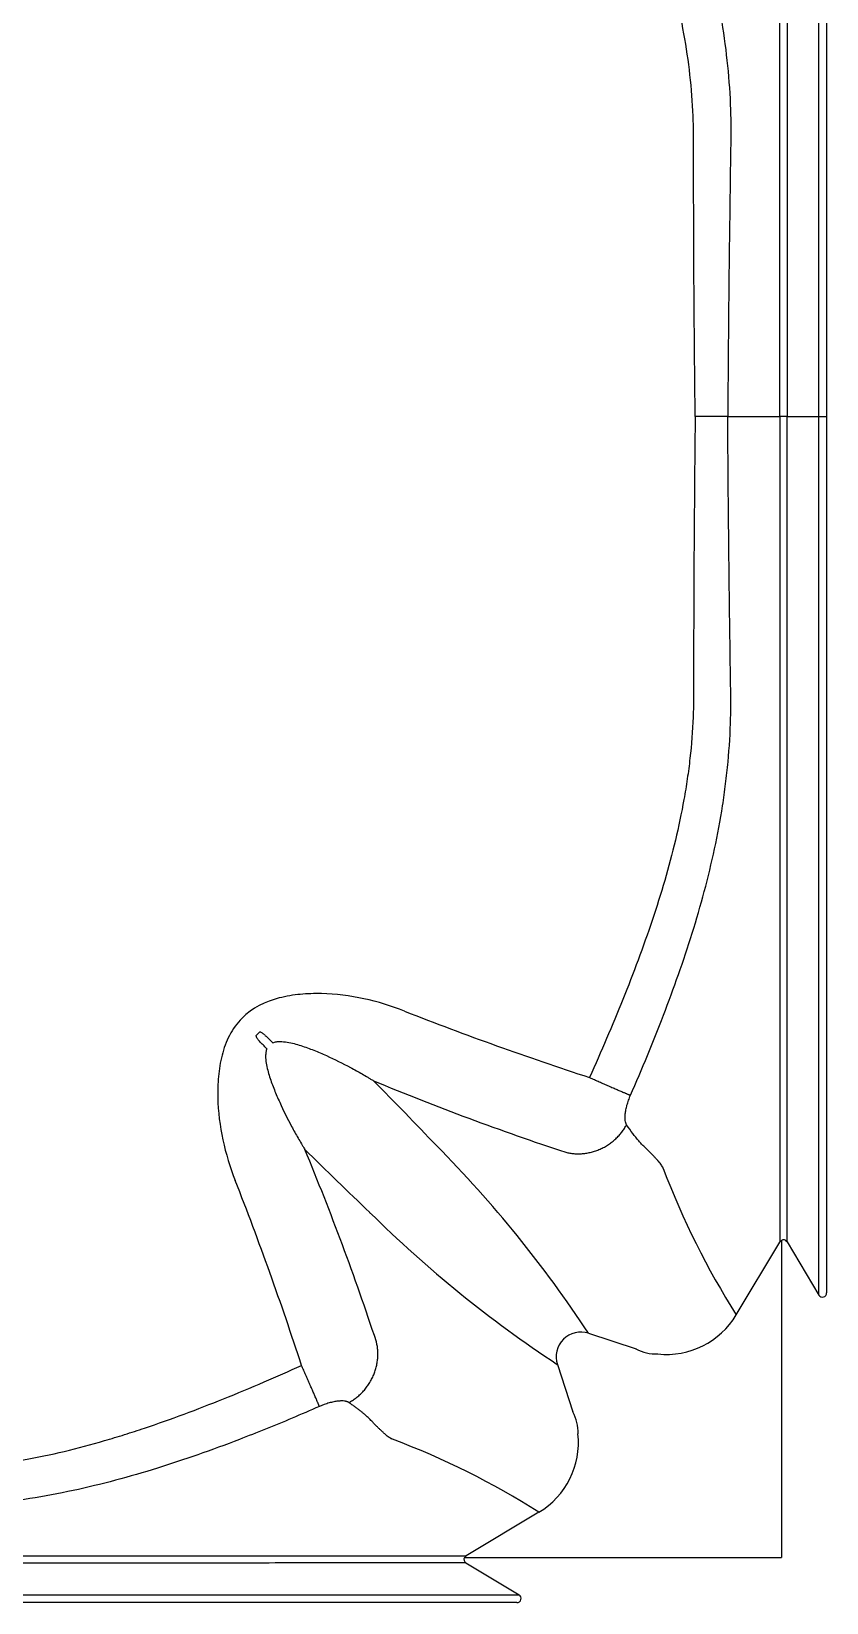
# Model space of a CAD drawing. Header units: millimetres. Extents: x -455371 to 117772, y -78417 to 116564.
# Drawn here: x -37157.6 to -36963.4, y 55726.4 to 56110 of the extents above; entities that cross this region are included whole.
import ezdxf

# ---------------------------------------------------------------- set-up
doc = ezdxf.new("R2010")
doc.units = ezdxf.units.MM
doc.layers.get('0').update_dxf_attribs({"color": 255})
doc.layers.add('Contorno-Cupolex', color=3, linetype='Continuous')
doc.layers.add('quote', color=5, linetype='Continuous', lineweight=15)

# ---------------------------------------------------------------- blocks, each defined once
blk = doc.blocks.new('Cupolex H50')
at = {"layer": 'Contorno-Cupolex', "linetype": 'Continuous'}
for p, q in [((19749.908, 10213.89), (19749.908, 10192.535)), ((19747.5, 10192.535), (19746.707, 10192.535)), ((19747.5, 10192.535), (19748.773, 10192.535)), ((19748.944, 10192.535), (19748.773, 10192.535)), ((19748.944, 10192.535), (19749.723, 10192.535)), ((19749.723, 10192.535), (19749.908, 10192.535)), ((19749.908, 10192.535), (19749.908, 10171.18)), ((19736.013, 10177.459), (19736.085, 10177.531)), ((19747.709, 10170.646), (19748.773, 10172.417)), ((19748.808, 10172.46), (19748.808, 10172.452)), ((19748.808, 10172.452), (19748.808, 10164.735)), ((19748.944, 10172.425), (19749.723, 10171.128)), ((19744.105, 10170.197), (19745.264, 10169.82)), ((19743.347, 10169.438), (19743.723, 10168.28)), ((19742.898, 10165.834), (19741.127, 10164.77)), ((19741.084, 10164.735), (19741.092, 10164.735)), ((19741.092, 10164.735), (19748.808, 10164.735)), ((19741.119, 10164.6), (19742.416, 10163.82)), ((19742.363, 10163.635), (19721.008, 10163.635))]:
    blk.add_line(p, q, dxfattribs=at)
for centre, radius, start, end in [((19769.413, 10254.064), 81.647, 248.60087, 251.96279), ((19794.544, 10236.537), 83.013, 225.3725, 225.55085), ((19677.006, 10118.999), 83.013, 44.44915, 44.6275), ((19666.773, 10104.862), 101.528, 43.51644, 44.7597), ((19764.872, 10239.053), 67.882, 247.47222, 251.6936), ((19674.49, 10148.671), 67.882, 18.3064, 22.52778), ((19823.019, 10261.545), 122.115, 225.3451, 226.37876), ((19719.371, 10153.941), 29.599, 33.3134, 44.728), ((19659.479, 10144.13), 81.647, 18.03721, 21.39913), ((19764.175, 10181.087), 19.498, 200.643, 212.3798), ((19759.649, 10194.23), 29.672, 225.2861, 236.6725), ((19748.859, 10172.365), 0.1, 120.3283, 149.0672), ((19748.858, 10172.374), 0.0994, 30.7422, 120.2295), ((19749.809, 10171.179), 0.0998, 210.9627, 0.7224), ((19746.005, 10171.669), 1.987, 263.9429, 329.0129), ((19743.918, 10169.625), 0.601, 71.8666, 198.1334), ((19745.761, 10170.723), 1.031, 241.1482, 271.9019), ((19742.82, 10167.782), 1.031, 358.098, 28.852), ((19732.568, 10149.593), 19.248, 57.544, 69.4332), ((19741.874, 10167.538), 1.987, 300.9871, 6.0571), ((19741.17, 10164.685), 0.0994, 149.7705, 239.2578), ((19741.178, 10164.684), 0.1, 120.9328, 149.6717), ((19742.364, 10163.735), 0.0998, 269.2777, 59.0372)]:
    blk.add_arc(centre, radius, start, end, dxfattribs=at)
for points, knots in [([(19748.773, 10197.227), (19748.773, 10197.476), (19748.773, 10197.725), (19748.773, 10198.276), (19748.773, 10198.579), (19748.773, 10199.183), (19748.773, 10199.485), (19748.773, 10200.088), (19748.773, 10200.39), (19748.773, 10200.988), (19748.773, 10201.279), (19748.773, 10201.848), (19748.773, 10202.126), (19748.773, 10202.668), (19748.773, 10202.933), (19748.773, 10203.687), (19748.773, 10204.141), (19748.773, 10204.948), (19748.773, 10205.286), (19748.773, 10205.693), (19748.773, 10205.813), (19748.773, 10206.011), (19748.773, 10206.089), (19748.773, 10206.182), (19748.773, 10206.207), (19748.773, 10206.254), (19748.773, 10206.278), (19748.773, 10206.348), (19748.773, 10206.396), (19748.773, 10206.631), (19748.773, 10206.819), (19748.773, 10207.385), (19748.773, 10207.761), (19748.773, 10209.646), (19748.773, 10211.153), (19748.773, 10212.653)], [0.0808693, 0.0808693, 0.0808693, 0.0808693, 0.09375, 0.09375, 0.109375, 0.109375, 0.125, 0.125, 0.140625, 0.140625, 0.15625, 0.15625, 0.171875, 0.171875, 0.1875, 0.1875, 0.21875, 0.21875, 0.25, 0.25, 0.265625, 0.265625, 0.28125, 0.28125, 0.2890625, 0.2890625, 0.296875, 0.296875, 0.3125, 0.3125, 0.375, 0.375, 0.5, 0.5, 1, 1, 1, 1]), ([(19748.944, 10210.731), (19748.944, 10209.866), (19748.944, 10209), (19748.944, 10207.757), (19748.944, 10207.381), (19748.944, 10206.816), (19748.944, 10206.628), (19748.944, 10206.393), (19748.944, 10206.345), (19748.944, 10206.251), (19748.944, 10206.21), (19748.944, 10206.085), (19748.944, 10206.006), (19748.944, 10205.81), (19748.944, 10205.69), (19748.944, 10205.281), (19748.944, 10204.944), (19748.944, 10204.343), (19748.944, 10204.127), (19748.944, 10203.673), (19748.944, 10203.435), (19748.944, 10202.686), (19748.944, 10202.135), (19748.944, 10201.284), (19748.944, 10200.995), (19748.944, 10200.404), (19748.944, 10200.101), (19748.944, 10199.496), (19748.944, 10199.193), (19748.944, 10198.588), (19748.944, 10198.285), (19748.944, 10197.377), (19748.944, 10196.772), (19748.944, 10195.104), (19748.944, 10194.041), (19748.944, 10192.978)], [0.2124485, 0.2124485, 0.2124485, 0.2124485, 0.5, 0.5, 0.625, 0.625, 0.6875, 0.6875, 0.703125, 0.703125, 0.71875, 0.71875, 0.734375, 0.734375, 0.75, 0.75, 0.78125, 0.78125, 0.796875, 0.796875, 0.8125, 0.8125, 0.84375, 0.84375, 0.859375, 0.859375, 0.875, 0.875, 0.890625, 0.890625, 0.90625, 0.90625, 0.9375, 0.9375, 0.9923835, 0.9923835, 0.9923835, 0.9923835]), ([(19745.13, 10209.074), (19745.226, 10208.852), (19745.415, 10208.415), (19745.683, 10207.765), (19745.984, 10207), (19746.307, 10206.125), (19746.754, 10204.783), (19747.123, 10203.419), (19747.385, 10202.017), (19747.519, 10200.951), (19747.572, 10200.056), (19747.576, 10199.431), (19747.571, 10199.077), (19747.562, 10198.553), (19747.552, 10197.768), (19747.533, 10196.369), (19747.514, 10194.625), (19747.505, 10193.229), (19747.5, 10192.535)], [0, 0, 0, 0, 0.042924, 0.084471, 0.124692, 0.188647, 0.249907, 0.375615, 0.438991, 0.50263, 0.566109, 0.597857, 0.613444, 0.628905, 0.690742, 0.752592, 0.876921, 1, 1, 1, 1]), ([(19746.707, 10192.535), (19746.703, 10192.885), (19746.695, 10193.585), (19746.682, 10194.984), (19746.673, 10196.383), (19746.669, 10197.783), (19746.667, 10198.57), (19746.668, 10199.094), (19746.668, 10199.435), (19746.655, 10200.025), (19746.59, 10200.865), (19746.442, 10201.867), (19746.232, 10202.86), (19746.013, 10203.678), (19745.816, 10204.328), (19745.606, 10204.976), (19745.319, 10205.782), (19744.941, 10206.753), (19744.545, 10207.706), (19744.267, 10208.337), (19744.133, 10208.64)], [0, 0, 0, 0, 0.063564, 0.127097, 0.254201, 0.31775, 0.381331, 0.397214, 0.41286, 0.44336, 0.504368, 0.565708, 0.627174, 0.688693, 0.719527, 0.750429, 0.81247, 0.874829, 0.93973, 1, 1, 1, 1]), ([(19749.723, 10199.303), (19749.723, 10199.365), (19749.723, 10199.426), (19749.723, 10199.642), (19749.723, 10199.796), (19749.723, 10200.258), (19749.723, 10200.564), (19749.723, 10201.176), (19749.723, 10201.482), (19749.723, 10202.373), (19749.723, 10202.938), (19749.723, 10203.745), (19749.723, 10204.008), (19749.723, 10204.507), (19749.723, 10204.744), (19749.723, 10205.195), (19749.723, 10205.409), (19749.723, 10205.813), (19749.723, 10206.004), (19749.723, 10206.525), (19749.723, 10206.812), (19749.723, 10207.148), (19749.723, 10207.245), (19749.723, 10207.324), (19749.723, 10207.324), (19749.723, 10207.324)], [0.1140744, 0.1140744, 0.1140744, 0.1140744, 0.1171875, 0.1171875, 0.125, 0.125, 0.140625, 0.140625, 0.15625, 0.15625, 0.1875, 0.1875, 0.203125, 0.203125, 0.21875, 0.21875, 0.234375, 0.234375, 0.25, 0.25, 0.28125, 0.28125, 0.296875, 0.296875, 0.2969026, 0.2969026, 0.2969026, 0.2969026]), ([(19749.723, 10192.535), (19749.723, 10193.771), (19749.723, 10195.007), (19749.723, 10196.861), (19749.723, 10197.479), (19749.723, 10198.406), (19749.723, 10198.716), (19749.723, 10199.118), (19749.723, 10199.21), (19749.723, 10199.303)], [0, 0, 0, 0, 0.0625, 0.0625, 0.09375, 0.09375, 0.109375, 0.109375, 0.1140744, 0.1140744, 0.1140744, 0.1140744]), ([(19748.773, 10192.535), (19748.773, 10193.744), (19748.773, 10194.952), (19748.773, 10196.516), (19748.773, 10196.872), (19748.773, 10197.227)], [0, 0, 0, 0, 0.0625, 0.0625, 0.08086931, 0.08086931, 0.08086931, 0.08086931]), ([(19746.707, 10192.535), (19746.69, 10191.136), (19746.679, 10189.736), (19746.671, 10187.987), (19746.67, 10187.637), (19746.668, 10186.937), (19746.668, 10186.588), (19746.668, 10186.15), (19746.668, 10186.062), (19746.668, 10185.931), (19746.668, 10185.888), (19746.668, 10185.802), (19746.668, 10185.759), (19746.667, 10185.674), (19746.667, 10185.632), (19746.666, 10185.549), (19746.665, 10185.507), (19746.662, 10185.381), (19746.659, 10185.297), (19746.642, 10184.878), (19746.616, 10184.543), (19746.56, 10184.041), (19746.538, 10183.874), (19746.489, 10183.54), (19746.462, 10183.373), (19746.372, 10182.873), (19746.302, 10182.542), (19746.066, 10181.554), (19745.874, 10180.904), (19745.549, 10179.935), (19745.435, 10179.613), (19745.196, 10178.971), (19745.071, 10178.651), (19744.686, 10177.694), (19744.414, 10177.061), (19744.133, 10176.43)], [0, 0, 0, 0, 0.25, 0.25, 0.3125, 0.3125, 0.375, 0.375, 0.390625, 0.390625, 0.398438, 0.398438, 0.40625, 0.40625, 0.414062, 0.414062, 0.421875, 0.421875, 0.4375, 0.4375, 0.5, 0.5, 0.53125, 0.53125, 0.5625, 0.5625, 0.625, 0.625, 0.75, 0.75, 0.8125, 0.8125, 0.875, 0.875, 1, 1, 1, 1]), ([(19745.13, 10175.996), (19745.411, 10176.639), (19745.68, 10177.288), (19746.06, 10178.275), (19746.182, 10178.606), (19746.416, 10179.272), (19746.528, 10179.607), (19746.844, 10180.619), (19747.029, 10181.303), (19747.253, 10182.347), (19747.319, 10182.698), (19747.402, 10183.23), (19747.427, 10183.408), (19747.471, 10183.764), (19747.491, 10183.943), (19747.54, 10184.478), (19747.561, 10184.835), (19747.572, 10185.283), (19747.574, 10185.372), (19747.575, 10185.507), (19747.575, 10185.551), (19747.575, 10185.641), (19747.575, 10185.686), (19747.574, 10185.775), (19747.573, 10185.819), (19747.572, 10185.907), (19747.571, 10185.95), (19747.569, 10186.081), (19747.568, 10186.168), (19747.561, 10186.604), (19747.556, 10186.953), (19747.547, 10187.651), (19747.542, 10187.999), (19747.521, 10189.744), (19747.508, 10191.139), (19747.5, 10192.535)], [0, 0, 0, 0, 0.125, 0.125, 0.1875, 0.1875, 0.25, 0.25, 0.375, 0.375, 0.4375, 0.4375, 0.46875, 0.46875, 0.5, 0.5, 0.5625, 0.5625, 0.578125, 0.578125, 0.585938, 0.585938, 0.59375, 0.59375, 0.601562, 0.601562, 0.609375, 0.609375, 0.625, 0.625, 0.6875, 0.6875, 0.75, 0.75, 1, 1, 1, 1]), ([(19748.773, 10192.535), (19748.773, 10191.326), (19748.773, 10190.118), (19748.773, 10188.552), (19748.773, 10188.195), (19748.773, 10187.838)], [0, 0, 0, 0, 0.0625, 0.0625, 0.0809509, 0.0809509, 0.0809509, 0.0809509]), ([(19749.723, 10184.463), (19749.723, 10184.646), (19749.723, 10184.831), (19749.723, 10185.172), (19749.723, 10185.329), (19749.723, 10185.642), (19749.723, 10185.799), (19749.723, 10186.269), (19749.723, 10186.582), (19749.723, 10187.522), (19749.723, 10188.149), (19749.723, 10190.029), (19749.723, 10191.282), (19749.723, 10192.535)], [0.8657575, 0.8657575, 0.8657575, 0.8657575, 0.875, 0.875, 0.8828125, 0.8828125, 0.890625, 0.890625, 0.90625, 0.90625, 0.9375, 0.9375, 1, 1, 1, 1]), ([(19748.944, 10172.425), (19748.944, 10173.924), (19748.944, 10175.43), (19748.944, 10177.313), (19748.944, 10177.689), (19748.944, 10178.254), (19748.944, 10178.442), (19748.944, 10178.678), (19748.944, 10178.725), (19748.944, 10178.819), (19748.944, 10178.86), (19748.944, 10178.985), (19748.944, 10179.064), (19748.944, 10179.26), (19748.944, 10179.38), (19748.944, 10179.789), (19748.944, 10180.126), (19748.944, 10180.727), (19748.944, 10180.943), (19748.944, 10181.397), (19748.944, 10181.635), (19748.944, 10182.384), (19748.944, 10182.935), (19748.944, 10183.786), (19748.944, 10184.076), (19748.944, 10184.666), (19748.944, 10184.97), (19748.944, 10185.574), (19748.944, 10185.877), (19748.944, 10186.482), (19748.944, 10186.785), (19748.944, 10187.693), (19748.944, 10188.298), (19748.944, 10189.98), (19748.944, 10191.057), (19748.944, 10192.134)], [0, 0, 0, 0, 0.5, 0.5, 0.625, 0.625, 0.6875, 0.6875, 0.703125, 0.703125, 0.71875, 0.71875, 0.734375, 0.734375, 0.75, 0.75, 0.78125, 0.78125, 0.796875, 0.796875, 0.8125, 0.8125, 0.84375, 0.84375, 0.859375, 0.859375, 0.875, 0.875, 0.890625, 0.890625, 0.90625, 0.90625, 0.9375, 0.9375, 0.9930906, 0.9930906, 0.9930906, 0.9930906]), ([(19748.773, 10187.838), (19748.773, 10187.591), (19748.773, 10187.343), (19748.773, 10186.794), (19748.773, 10186.492), (19748.773, 10185.887), (19748.773, 10185.585), (19748.773, 10184.982), (19748.773, 10184.68), (19748.773, 10184.082), (19748.773, 10183.791), (19748.773, 10183.222), (19748.773, 10182.944), (19748.773, 10182.402), (19748.773, 10182.137), (19748.773, 10181.383), (19748.773, 10180.929), (19748.773, 10180.122), (19748.773, 10179.784), (19748.773, 10179.377), (19748.773, 10179.257), (19748.773, 10179.059), (19748.773, 10178.981), (19748.773, 10178.888), (19748.773, 10178.863), (19748.773, 10178.816), (19748.773, 10178.792), (19748.773, 10178.722), (19748.773, 10178.675), (19748.773, 10178.439), (19748.773, 10178.251), (19748.773, 10177.686), (19748.773, 10177.309), (19748.773, 10176.069), (19748.773, 10175.206), (19748.773, 10174.345)], [0.0809509, 0.0809509, 0.0809509, 0.0809509, 0.09375, 0.09375, 0.109375, 0.109375, 0.125, 0.125, 0.140625, 0.140625, 0.15625, 0.15625, 0.171875, 0.171875, 0.1875, 0.1875, 0.21875, 0.21875, 0.25, 0.25, 0.265625, 0.265625, 0.28125, 0.28125, 0.2890625, 0.2890625, 0.296875, 0.296875, 0.3125, 0.3125, 0.375, 0.375, 0.5, 0.5, 0.786222, 0.786222, 0.786222, 0.786222]), ([(19749.723, 10177.495), (19749.723, 10177.51), (19749.723, 10177.525), (19749.723, 10177.565), (19749.723, 10177.588), (19749.723, 10177.644), (19749.723, 10177.677), (19749.723, 10177.786), (19749.723, 10177.876), (19749.723, 10178.089), (19749.723, 10178.214), (19749.723, 10178.495), (19749.723, 10178.65), (19749.723, 10178.989), (19749.723, 10179.173), (19749.723, 10179.569), (19749.723, 10179.783), (19749.723, 10180.459), (19749.723, 10180.951), (19749.723, 10181.751), (19749.723, 10182.03), (19749.723, 10182.6), (19749.723, 10182.89), (19749.723, 10183.48), (19749.723, 10183.78), (19749.723, 10184.21), (19749.723, 10184.336), (19749.723, 10184.463)], [0.6826415, 0.6826415, 0.6826415, 0.6826415, 0.6875, 0.6875, 0.6953125, 0.6953125, 0.703125, 0.703125, 0.71875, 0.71875, 0.734375, 0.734375, 0.75, 0.75, 0.765625, 0.765625, 0.78125, 0.78125, 0.8125, 0.8125, 0.828125, 0.828125, 0.84375, 0.84375, 0.859375, 0.859375, 0.8657575, 0.8657575, 0.8657575, 0.8657575]), ([(19739.624, 10178.046), (19739.3, 10178.175), (19738.97, 10178.276), (19738.296, 10178.42), (19737.949, 10178.465), (19737.429, 10178.477), (19737.256, 10178.472), (19736.91, 10178.44), (19736.737, 10178.411), (19736.234, 10178.281), (19735.91, 10178.126), (19735.538, 10177.753), (19735.438, 10177.612), (19735.276, 10177.302), (19735.218, 10177.138), (19735.131, 10176.803), (19735.103, 10176.629), (19735.071, 10176.284), (19735.066, 10176.112), (19735.079, 10175.596), (19735.123, 10175.25), (19735.268, 10174.573), (19735.368, 10174.242), (19735.497, 10173.92)], [0, 0, 0, 0, 0.125, 0.125, 0.25, 0.25, 0.3125, 0.3125, 0.375, 0.375, 0.5, 0.5, 0.5625, 0.5625, 0.625, 0.625, 0.6875, 0.6875, 0.75, 0.75, 0.875, 0.875, 1, 1, 1, 1]), ([(19736.086, 10177.315), (19736.066, 10177.335), (19736.049, 10177.356), (19736.027, 10177.392), (19736.02, 10177.404), (19736.012, 10177.424), (19736.01, 10177.431), (19736.008, 10177.441), (19736.008, 10177.445), (19736.009, 10177.452), (19736.01, 10177.456), (19736.013, 10177.459)], [0, 0, 0, 0, 0.5, 0.5, 0.75, 0.75, 0.875, 0.875, 0.9375, 0.9375, 1, 1, 1, 1]), ([(19736.228, 10177.458), (19736.209, 10177.477), (19736.187, 10177.494), (19736.152, 10177.516), (19736.14, 10177.523), (19736.12, 10177.531), (19736.113, 10177.533), (19736.102, 10177.535), (19736.099, 10177.535), (19736.091, 10177.534), (19736.088, 10177.533), (19736.085, 10177.531)], [0, 0, 0, 0, 0.5, 0.5, 0.75, 0.75, 0.875, 0.875, 0.9375, 0.9375, 1, 1, 1, 1]), ([(19749.723, 10171.128), (19749.723, 10172.68), (19749.723, 10174.235), (19749.723, 10176.179), (19749.723, 10176.568), (19749.723, 10177.136), (19749.723, 10177.316), (19749.723, 10177.495)], [0, 0, 0, 0, 0.5, 0.5, 0.625, 0.625, 0.6826415, 0.6826415, 0.6826415, 0.6826415]), ([(19736.267, 10177.131), (19736.255, 10177.102), (19736.248, 10177.073), (19736.239, 10177.014), (19736.237, 10176.984), (19736.236, 10176.895), (19736.242, 10176.837), (19736.261, 10176.723), (19736.274, 10176.666), (19736.302, 10176.555), (19736.318, 10176.501), (19736.37, 10176.34), (19736.409, 10176.234), (19736.491, 10176.028), (19736.535, 10175.926), (19736.671, 10175.625), (19736.768, 10175.428), (19736.921, 10175.142), (19736.974, 10175.048), (19737.054, 10174.908), (19737.081, 10174.862), (19737.122, 10174.793), (19737.136, 10174.77), (19737.164, 10174.724), (19737.178, 10174.701), (19737.192, 10174.679)], [0, 0, 0, 0, 0.03125, 0.03125, 0.0625, 0.0625, 0.125, 0.125, 0.1875, 0.1875, 0.25, 0.25, 0.375, 0.375, 0.5, 0.5, 0.75, 0.75, 0.875, 0.875, 0.9375, 0.9375, 0.96875, 0.96875, 1, 1, 1, 1]), ([(19736.412, 10177.277), (19736.441, 10177.288), (19736.47, 10177.296), (19736.53, 10177.305), (19736.56, 10177.307), (19736.648, 10177.307), (19736.706, 10177.301), (19736.82, 10177.282), (19736.877, 10177.27), (19736.988, 10177.241), (19737.042, 10177.225), (19737.204, 10177.173), (19737.309, 10177.135), (19737.516, 10177.052), (19737.618, 10177.008), (19737.919, 10176.872), (19738.115, 10176.775), (19738.402, 10176.622), (19738.496, 10176.57), (19738.636, 10176.489), (19738.682, 10176.462), (19738.751, 10176.421), (19738.774, 10176.407), (19738.819, 10176.379), (19738.842, 10176.366), (19738.865, 10176.351)], [0, 0, 0, 0, 0.03125, 0.03125, 0.0625, 0.0625, 0.125, 0.125, 0.1875, 0.1875, 0.25, 0.25, 0.375, 0.375, 0.5, 0.5, 0.75, 0.75, 0.875, 0.875, 0.9375, 0.9375, 0.96875, 0.96875, 1, 1, 1, 1]), ([(19745.035, 10175.278), (19745.019, 10175.303), (19745.006, 10175.337), (19744.999, 10175.393), (19744.997, 10175.404), (19744.996, 10175.429), (19744.996, 10175.442), (19744.996, 10175.483), (19744.997, 10175.513), (19745.005, 10175.576), (19745.01, 10175.61), (19745.021, 10175.663), (19745.025, 10175.682), (19745.034, 10175.719), (19745.039, 10175.738), (19745.055, 10175.796), (19745.068, 10175.836), (19745.097, 10175.916), (19745.113, 10175.956), (19745.13, 10175.996)], [0, 0, 0, 0, 0.25, 0.25, 0.3125, 0.3125, 0.375, 0.375, 0.5, 0.5, 0.625, 0.625, 0.6875, 0.6875, 0.75, 0.75, 0.875, 0.875, 1, 1, 1, 1]), ([(19745.929, 10174.214), (19745.928, 10174.217), (19745.927, 10174.22), (19745.924, 10174.227), (19745.922, 10174.231), (19745.917, 10174.241), (19745.913, 10174.248), (19745.902, 10174.268), (19745.893, 10174.283), (19745.873, 10174.312), (19745.862, 10174.327), (19745.838, 10174.357), (19745.824, 10174.373), (19745.796, 10174.405), (19745.781, 10174.421), (19745.75, 10174.455), (19745.734, 10174.473), (19745.708, 10174.501), (19745.699, 10174.51), (19745.681, 10174.529), (19745.672, 10174.539), (19745.643, 10174.568), (19745.623, 10174.588), (19745.6, 10174.611), (19745.598, 10174.614), (19745.593, 10174.619), (19745.59, 10174.622), (19745.582, 10174.63), (19745.577, 10174.635), (19745.566, 10174.646), (19745.56, 10174.652), (19745.549, 10174.663), (19745.543, 10174.669), (19745.531, 10174.68), (19745.526, 10174.685), (19745.514, 10174.696), (19745.508, 10174.701), (19745.497, 10174.712), (19745.491, 10174.717), (19745.48, 10174.728), (19745.474, 10174.733), (19745.457, 10174.75), (19745.445, 10174.761), (19745.423, 10174.784), (19745.411, 10174.796), (19745.376, 10174.833), (19745.353, 10174.859), (19745.235, 10174.995), (19745.136, 10175.127), (19745.035, 10175.278)], [0, 0, 0, 0, 0.015625, 0.015625, 0.03125, 0.03125, 0.0625, 0.0625, 0.125, 0.125, 0.1875, 0.1875, 0.25, 0.25, 0.3125, 0.3125, 0.375, 0.375, 0.40625, 0.40625, 0.4375, 0.4375, 0.5, 0.5, 0.507812, 0.507812, 0.515625, 0.515625, 0.53125, 0.53125, 0.546875, 0.546875, 0.5625, 0.5625, 0.578125, 0.578125, 0.59375, 0.59375, 0.609375, 0.609375, 0.625, 0.625, 0.65625, 0.65625, 0.6875, 0.6875, 0.75, 0.75, 1, 1, 1, 1]), ([(19721.008, 10166.837), (19721.358, 10166.841), (19722.058, 10166.849), (19723.457, 10166.861), (19724.857, 10166.87), (19726.256, 10166.875), (19727.044, 10166.876), (19727.567, 10166.875), (19727.909, 10166.875), (19728.498, 10166.888), (19729.338, 10166.954), (19730.34, 10167.101), (19731.333, 10167.311), (19732.152, 10167.53), (19732.801, 10167.727), (19733.449, 10167.938), (19734.255, 10168.224), (19735.226, 10168.602), (19736.18, 10168.998), (19736.81, 10169.277), (19737.113, 10169.411)], [0, 0, 0, 0, 0.063564, 0.127097, 0.254201, 0.31775, 0.381331, 0.397214, 0.41286, 0.44336, 0.504368, 0.565708, 0.627174, 0.688693, 0.719527, 0.750429, 0.81247, 0.874829, 0.93973, 1, 1, 1, 1]), ([(19738.265, 10168.508), (19738.262, 10168.51), (19738.255, 10168.515), (19738.244, 10168.52), (19738.233, 10168.525), (19738.22, 10168.53), (19738.207, 10168.534), (19738.193, 10168.538), (19738.178, 10168.541), (19738.145, 10168.546), (19738.089, 10168.55), (19738, 10168.544), (19737.899, 10168.528), (19737.805, 10168.505), (19737.727, 10168.482), (19737.674, 10168.464), (19737.627, 10168.446), (19737.587, 10168.43), (19737.56, 10168.419), (19737.547, 10168.413)], [0, 0, 0, 0, 0.031543, 0.062759, 0.093676, 0.12432, 0.154721, 0.184907, 0.214908, 0.244754, 0.371276, 0.495222, 0.622346, 0.74714, 0.810652, 0.87359, 0.915985, 0.958061, 1, 1, 1, 1]), ([(19737.547, 10168.413), (19737.325, 10168.317), (19736.888, 10168.128), (19736.238, 10167.861), (19735.474, 10167.559), (19734.599, 10167.236), (19733.256, 10166.79), (19731.892, 10166.421), (19730.491, 10166.158), (19729.424, 10166.025), (19728.529, 10165.971), (19727.904, 10165.967), (19727.55, 10165.973), (19727.026, 10165.981), (19726.242, 10165.992), (19724.843, 10166.01), (19723.098, 10166.029), (19721.703, 10166.039), (19721.008, 10166.044)], [0, 0, 0, 0, 0.042924, 0.084471, 0.124692, 0.188647, 0.249907, 0.375615, 0.438991, 0.50263, 0.566109, 0.597857, 0.613444, 0.628905, 0.690742, 0.752592, 0.876921, 1, 1, 1, 1]), ([(19739.33, 10167.614), (19739.326, 10167.616), (19739.32, 10167.618), (19739.306, 10167.625), (19739.282, 10167.637), (19739.232, 10167.668), (19739.17, 10167.719), (19739.099, 10167.783), (19739.042, 10167.836), (19738.987, 10167.889), (19738.942, 10167.933), (19738.902, 10167.973), (19738.87, 10168.005), (19738.839, 10168.039), (19738.796, 10168.085), (19738.736, 10168.144), (19738.667, 10168.206), (19738.602, 10168.261), (19738.543, 10168.308), (19738.48, 10168.357), (19738.413, 10168.407), (19738.341, 10168.457), (19738.291, 10168.491), (19738.265, 10168.508)], [0, 0, 0, 0, 0.016011, 0.032224, 0.064149, 0.128117, 0.255099, 0.326832, 0.398509, 0.451594, 0.506571, 0.540692, 0.57148, 0.599734, 0.634041, 0.695795, 0.755398, 0.795322, 0.835569, 0.876151, 0.917076, 0.958355, 1, 1, 1, 1]), ([(19725.7, 10164.771), (19725.949, 10164.771), (19726.198, 10164.771), (19726.75, 10164.771), (19727.052, 10164.771), (19727.656, 10164.771), (19727.958, 10164.771), (19728.561, 10164.771), (19728.864, 10164.771), (19729.461, 10164.771), (19729.752, 10164.771), (19730.321, 10164.771), (19730.599, 10164.771), (19731.141, 10164.771), (19731.407, 10164.771), (19732.161, 10164.771), (19732.614, 10164.771), (19733.421, 10164.771), (19733.759, 10164.771), (19734.167, 10164.771), (19734.286, 10164.771), (19734.484, 10164.771), (19734.563, 10164.771), (19734.656, 10164.771), (19734.681, 10164.771), (19734.728, 10164.771), (19734.751, 10164.771), (19734.822, 10164.771), (19734.869, 10164.771), (19735.104, 10164.771), (19735.293, 10164.771), (19735.858, 10164.771), (19736.235, 10164.771), (19738.119, 10164.771), (19739.626, 10164.77), (19741.127, 10164.77)], [0.0808693, 0.0808693, 0.0808693, 0.0808693, 0.09375, 0.09375, 0.109375, 0.109375, 0.125, 0.125, 0.140625, 0.140625, 0.15625, 0.15625, 0.171875, 0.171875, 0.1875, 0.1875, 0.21875, 0.21875, 0.25, 0.25, 0.265625, 0.265625, 0.28125, 0.28125, 0.2890625, 0.2890625, 0.296875, 0.296875, 0.3125, 0.3125, 0.375, 0.375, 0.5, 0.5, 1, 1, 1, 1]), ([(19739.204, 10164.6), (19738.34, 10164.6), (19737.473, 10164.6), (19736.231, 10164.599), (19735.854, 10164.599), (19735.289, 10164.599), (19735.101, 10164.599), (19734.866, 10164.599), (19734.819, 10164.599), (19734.725, 10164.599), (19734.683, 10164.599), (19734.559, 10164.599), (19734.48, 10164.599), (19734.283, 10164.599), (19734.164, 10164.599), (19733.754, 10164.599), (19733.417, 10164.599), (19732.817, 10164.599), (19732.6, 10164.599), (19732.147, 10164.599), (19731.908, 10164.599), (19731.16, 10164.599), (19730.609, 10164.599), (19729.757, 10164.599), (19729.468, 10164.599), (19728.877, 10164.599), (19728.574, 10164.599), (19727.969, 10164.599), (19727.666, 10164.599), (19727.061, 10164.599), (19726.758, 10164.599), (19725.851, 10164.599), (19725.245, 10164.599), (19723.577, 10164.599), (19722.514, 10164.599), (19721.451, 10164.599)], [0.2124485, 0.2124485, 0.2124485, 0.2124485, 0.5, 0.5, 0.625, 0.625, 0.6875, 0.6875, 0.703125, 0.703125, 0.71875, 0.71875, 0.734375, 0.734375, 0.75, 0.75, 0.78125, 0.78125, 0.796875, 0.796875, 0.8125, 0.8125, 0.84375, 0.84375, 0.859375, 0.859375, 0.875, 0.875, 0.890625, 0.890625, 0.90625, 0.90625, 0.9375, 0.9375, 0.9923835, 0.9923835, 0.9923835, 0.9923835]), ([(19727.777, 10163.821), (19727.838, 10163.821), (19727.9, 10163.821), (19728.115, 10163.821), (19728.27, 10163.821), (19728.731, 10163.821), (19729.038, 10163.821), (19729.649, 10163.821), (19729.955, 10163.821), (19730.846, 10163.821), (19731.412, 10163.821), (19732.219, 10163.821), (19732.481, 10163.821), (19732.98, 10163.821), (19733.218, 10163.821), (19733.669, 10163.821), (19733.883, 10163.821), (19734.287, 10163.821), (19734.477, 10163.821), (19734.999, 10163.821), (19735.286, 10163.821), (19735.622, 10163.821), (19735.718, 10163.821), (19735.797, 10163.821), (19735.797, 10163.821), (19735.797, 10163.821)], [0.1140744, 0.1140744, 0.1140744, 0.1140744, 0.1171875, 0.1171875, 0.125, 0.125, 0.140625, 0.140625, 0.15625, 0.15625, 0.1875, 0.1875, 0.203125, 0.203125, 0.21875, 0.21875, 0.234375, 0.234375, 0.25, 0.25, 0.28125, 0.28125, 0.296875, 0.296875, 0.2969026, 0.2969026, 0.2969026, 0.2969026]), ([(19735.797, 10163.821), (19735.836, 10163.821), (19735.871, 10163.821), (19735.933, 10163.821), (19735.958, 10163.821), (19736.177, 10163.821), (19736.373, 10163.821), (19736.958, 10163.821), (19737.348, 10163.821), (19739.298, 10163.821), (19740.859, 10163.82), (19742.416, 10163.82)], [0.2969026, 0.2969026, 0.2969026, 0.2969026, 0.3046875, 0.3046875, 0.3125, 0.3125, 0.375, 0.375, 0.5, 0.5, 1, 1, 1, 1])]:
    blk.add_open_spline(points, degree=3, knots=knots, dxfattribs=at)
for points in [[(19748.944, 10192.978), (19748.944, 10192.83), (19748.944, 10192.683), (19748.944, 10192.535)], [(19748.944, 10192.134), (19748.944, 10192.267), (19748.944, 10192.401), (19748.944, 10192.535)], [(19748.773, 10174.345), (19748.773, 10173.701), (19748.773, 10173.058), (19748.773, 10172.417)], [(19741.119, 10164.6), (19740.482, 10164.6), (19739.843, 10164.6), (19739.204, 10164.6)]]:
    blk.add_open_spline(points, degree=3, dxfattribs=at)
for points, weights in [([(19744.133, 10176.43), (19744.873, 10176.1), (19745.13, 10175.996)], [1, 0.838288024156, 1]), ([(19743.551, 10174.607), (19744.536, 10174.363), (19745.035, 10175.278)], [1, 0.77386842912, 1]), ([(19738.265, 10168.508), (19739.181, 10169.008), (19738.936, 10169.992)], [1, 0.77386842912, 1]), ([(19737.547, 10168.413), (19737.443, 10168.671), (19737.113, 10169.411)], [1, 0.838288024155, 1])]:
    blk.add_rational_spline(points, weights, degree=2, dxfattribs=at)
blk = doc.blocks.new('*U2217')
at = {"xscale": 10.01836209701863, "yscale": 10.01836209701863, "zscale": 10.01836209701863}
blk.add_blockref('Cupolex H50', (-197296.95, -102387.76), dxfattribs=at)
blk = doc.blocks.new('*U2218')
at = {"layer": 'quote', "color": 0, "linetype": 'ByBlock', "lineweight": -2, "transparency": 16777216}
blk.add_blockref('*U2217', (0, -2570), dxfattribs=at)

msp = doc.modelspace()

# ---------------------------------------------------------------- block references
at = {"layer": 'quote'}
msp.add_blockref('*U2218', (-37528.22, 58861.2), dxfattribs=at)

doc.saveas('drawing.dxf')
